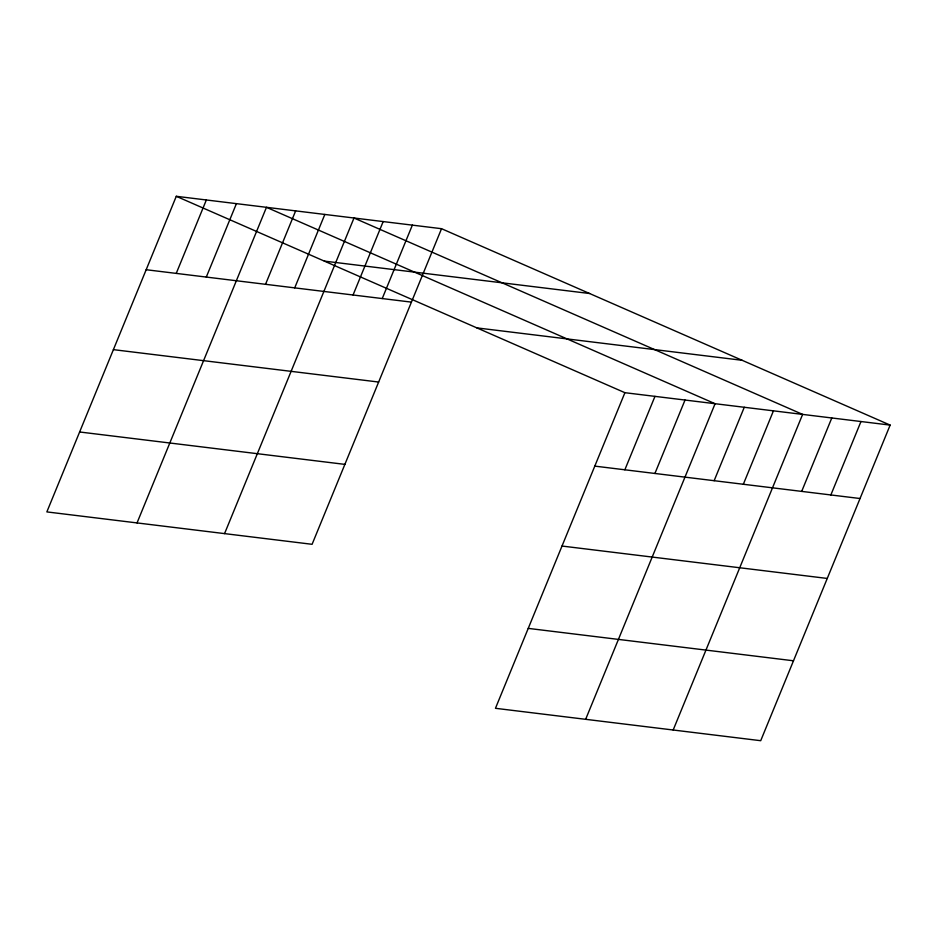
<?xml version="1.0" encoding="UTF-8"?>
<svg xmlns="http://www.w3.org/2000/svg" width="937" height="937" viewBox="0 0 937 937"><rect width="100%" height="100%" fill="white"/><g stroke="black" fill="none" stroke-linecap="round" stroke-linejoin="round"><path stroke-width="1.41" d="M441.538 228.698L176.285 196.301L46.85 511.907L312.091 544.303L441.538 228.698L890.15 425.093L760.715 740.698L495.462 708.302L624.909 392.697L890.15 425.093M176.238 273.393L206.351 199.968M206.292 277.071L236.417 203.645M137.036 522.916L266.471 207.311L715.083 403.718L585.648 719.323M265.534 284.298L295.647 210.872M294.71 287.87L324.823 214.444M224.564 533.61L353.999 218.005L802.622 414.4L673.176 730.005M353.062 294.991L383.174 221.565M382.237 298.552L412.362 225.126M624.85 469.8L654.963 396.374M654.916 473.466L685.029 400.04M714.146 480.704L744.271 407.279M743.334 484.265L773.447 410.839M801.685 491.398L831.798 417.972M830.861 494.959L860.974 421.533M324.331 261.107L589.572 293.504M146.172 269.727L411.425 302.124M476.863 327.891L742.104 360.288M113.4 349.642L378.642 382.038M594.796 466.122L860.037 498.519M79.622 431.98L344.875 464.377M562.013 546.048L827.254 578.445M528.245 628.387L793.487 660.784M176.285 196.301L624.909 392.697"/></g></svg>
